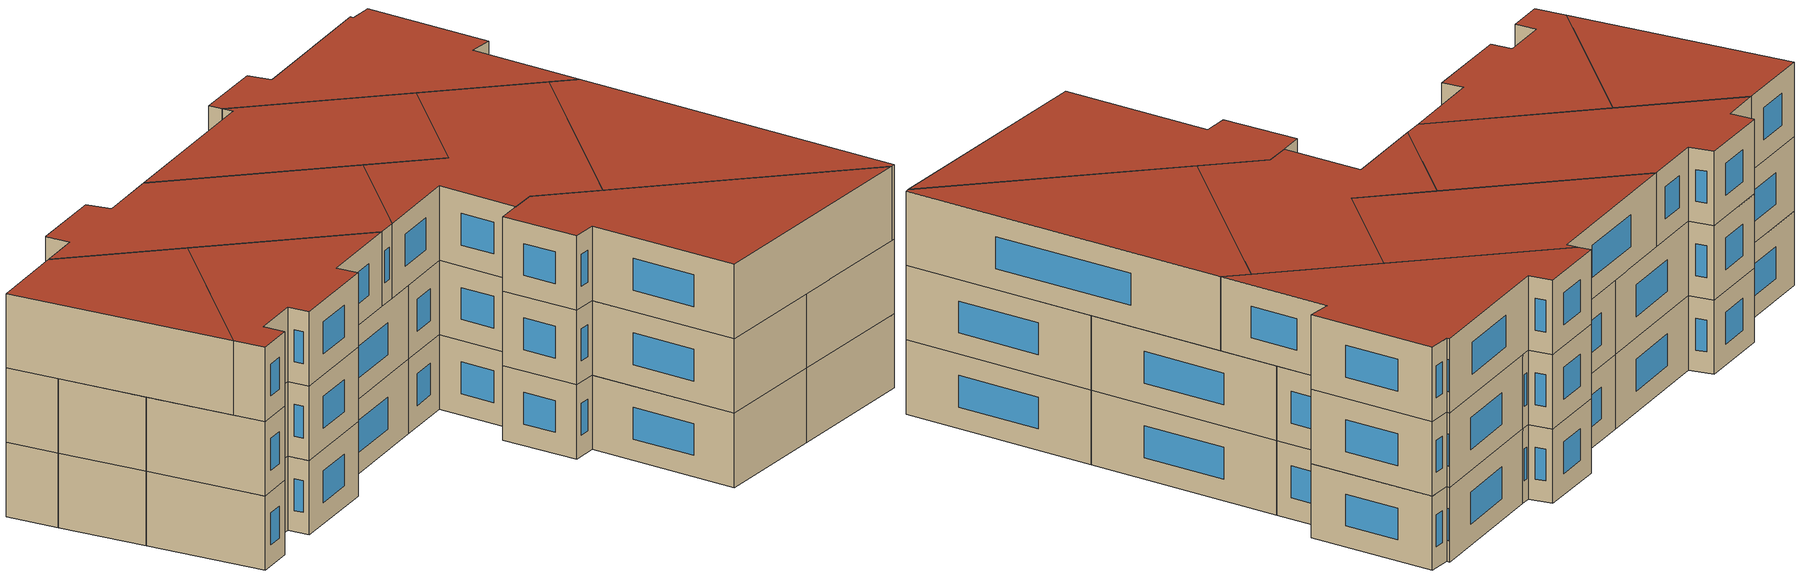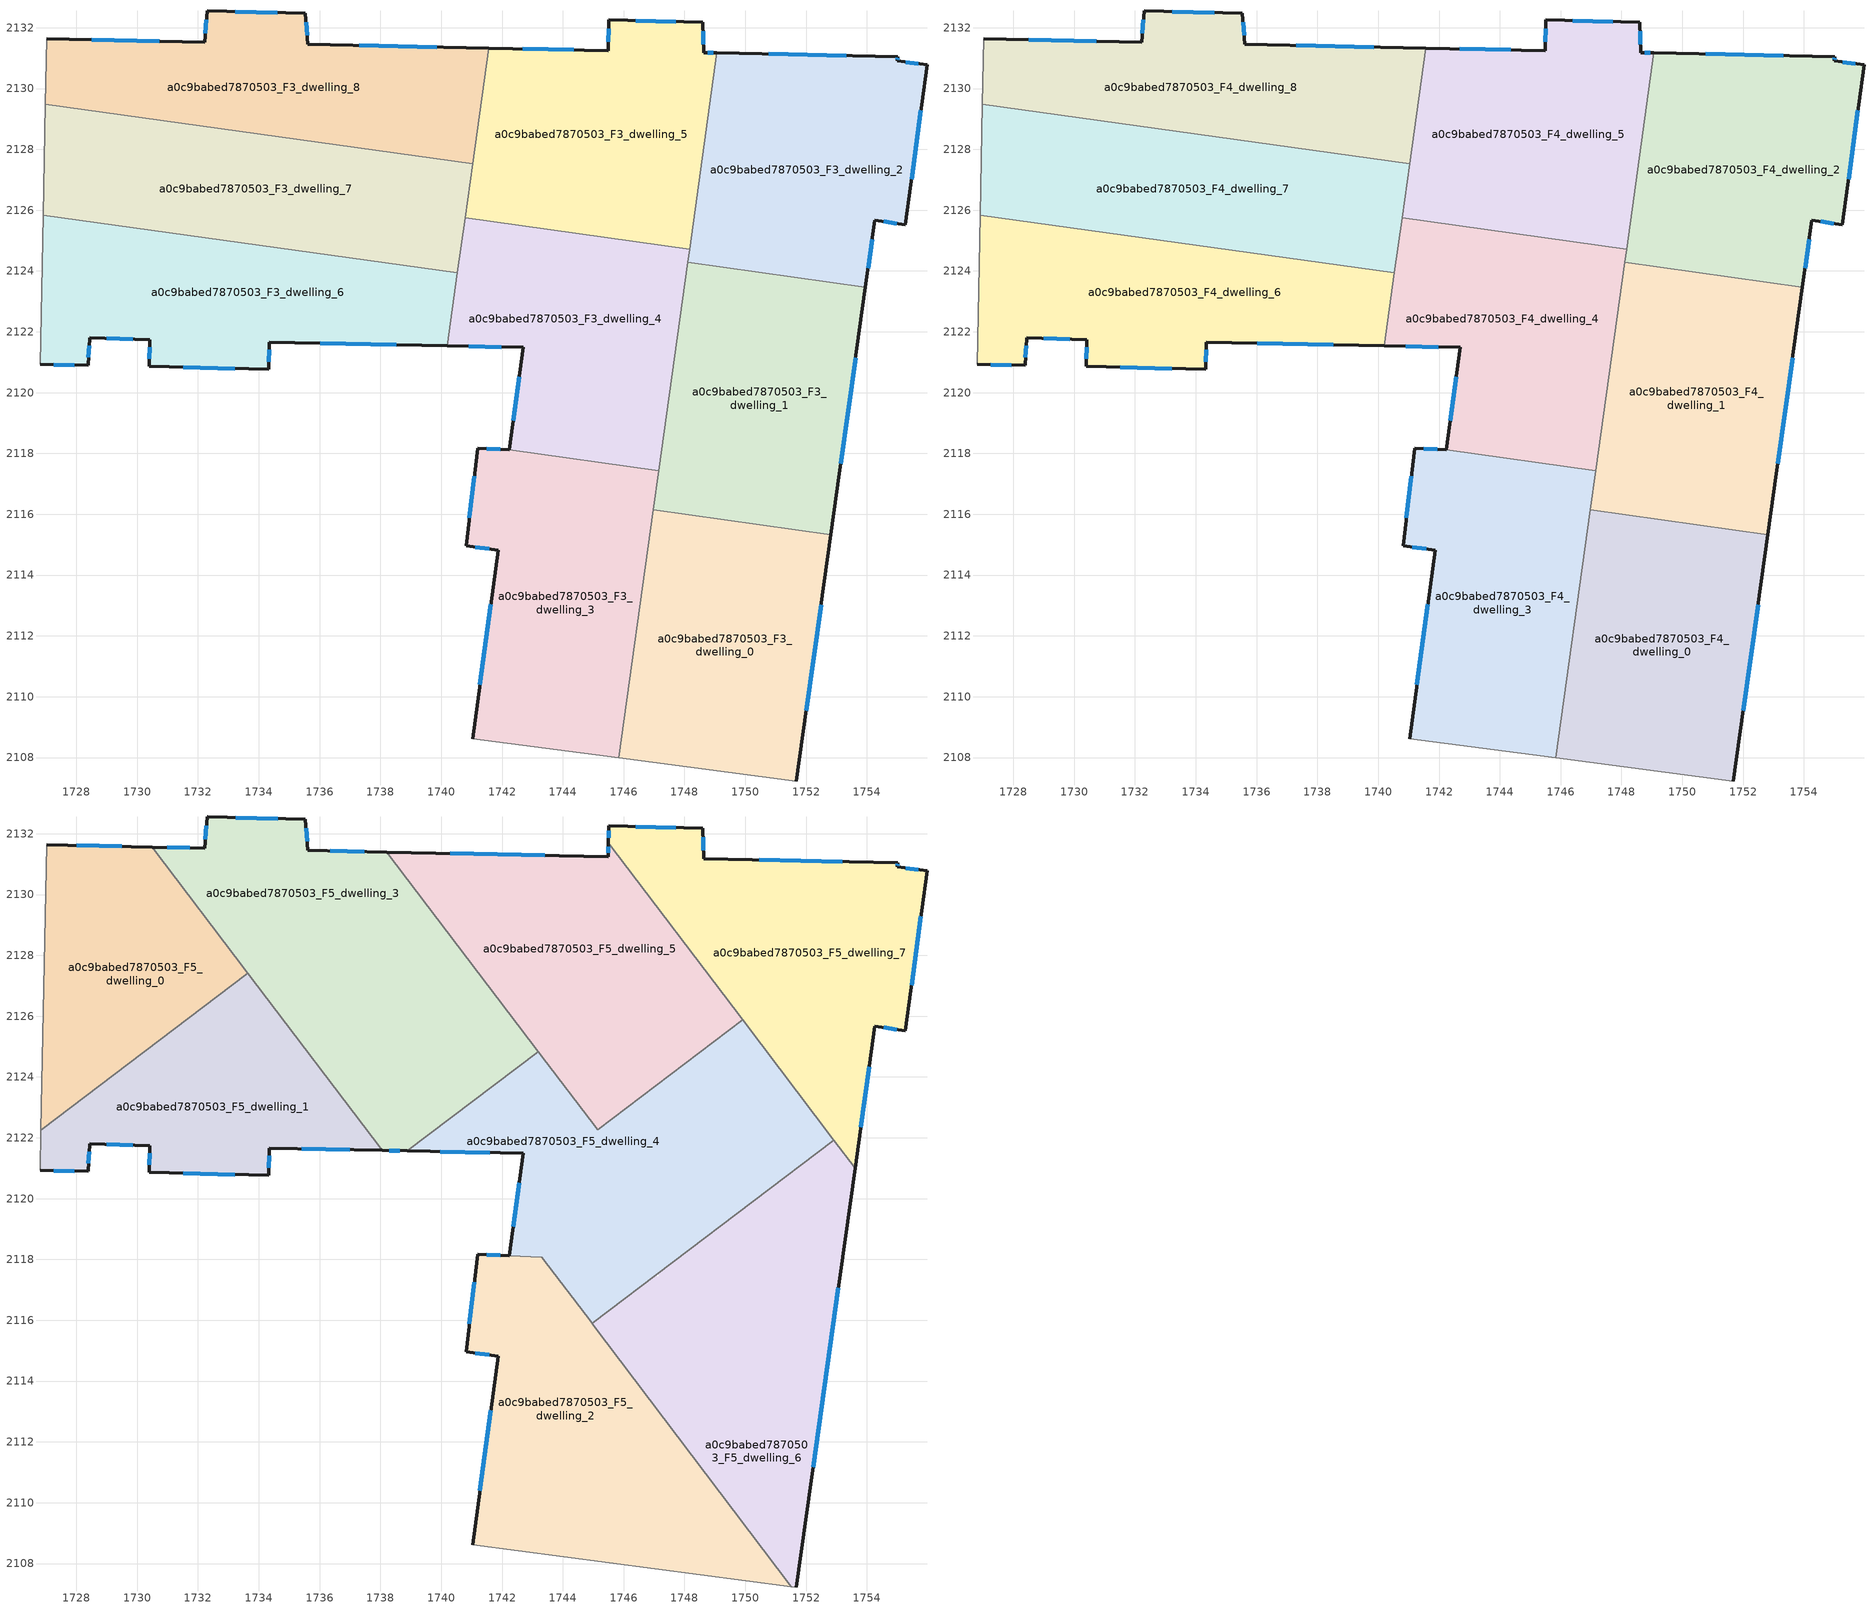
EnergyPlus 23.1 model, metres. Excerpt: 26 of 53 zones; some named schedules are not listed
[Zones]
a0c9babed7870503_F3_dwelling_0
 floor to a0c9babed7870503_F2_dwelling_0 (EU_floor_Construction): 1752.82,2115.33 1751.68,2107.22 1745.84,2107.99 1746.97,2116.15 z9
 wall outside (EU_wall_Construction): 1751.68,2107.22 1752.82,2115.33 z9:12
 wall to a0c9babed7870503_F3_dwelling_1 (EU_wall_Construction): 1752.82,2115.33 1746.97,2116.15 z9:12
 wall adiabatic (EU_wall_Construction): 1745.84,2107.99 1751.68,2107.22 z9:12
 wall to a0c9babed7870503_F3_dwelling_3 (EU_wall_Construction): 1746.97,2116.15 1745.84,2107.99 z9:12
 window (EU_Window_Construction): 1752.01,2109.54 1752.49,2113.02 z9.86:11.14
a0c9babed7870503_F3_dwelling_1
 floor to a0c9babed7870503_F2_dwelling_1 (EU_floor_Construction): 1753.95,2123.46 1752.82,2115.33 1746.97,2116.15 1748.11,2124.28 z9
 wall outside (EU_wall_Construction): 1752.82,2115.33 1753.95,2123.46 z9:12
 wall to a0c9babed7870503_F3_dwelling_2 (EU_wall_Construction): 1753.95,2123.46 1748.11,2124.28 z9:12
 wall to a0c9babed7870503_F3_dwelling_4 (EU_wall_Construction): 1748.11,2124.28 1747.15,2117.44 z9:12
 wall to a0c9babed7870503_F3_dwelling_3 (EU_wall_Construction): 1747.15,2117.44 1746.97,2116.15 z9:12
 window (EU_Window_Construction): 1753.14,2117.66 1753.63,2121.14 z9.86:11.14
a0c9babed7870503_F3_dwelling_2
 floor to a0c9babed7870503_F2_dwelling_2 (EU_floor_Construction): 1755.97,2130.79 1755.26,2125.51 1754.26,2125.68 1753.95,2123.46 1748.11,2124.28 1749.07,2131.17 1755.01,2131.05 1754.99,2130.91 z9
 wall outside (EU_wall_Construction): 1753.95,2123.46 1754.26,2125.68 1755.26,2125.51 1755.97,2130.79 1754.99,2130.91 1755.01,2131.05 1749.07,2131.17 z9:12
 wall to a0c9babed7870503_F3_dwelling_5 (EU_wall_Construction): 1749.07,2131.17 1748.17,2124.72 z9:12
 wall to a0c9babed7870503_F3_dwelling_4 (EU_wall_Construction): 1748.17,2124.72 1748.11,2124.28 z9:12
 window (EU_Window_Construction): 1754.55,2125.63 1754.98,2125.56 / 1754.04,2124.1 1754.17,2125.04 / 1753.31,2131.08 1750.77,2131.14 / 1755,2130.95 1755.01,2131.01 / 1755.69,2130.82 1755.27,2130.87 / 1755.47,2127.02 1755.77,2129.28 z9.86:11.14
a0c9babed7870503_F3_dwelling_3
 floor to a0c9babed7870503_F2_dwelling_3 (EU_floor_Construction): 1747.15,2117.44 1745.84,2107.99 1741.03,2108.61 1741.87,2114.82 1740.82,2114.96 1741.2,2118.17 1742.24,2118.12 z9
 wall outside (EU_wall_Construction): 1742.24,2118.12 1741.2,2118.17 1740.82,2114.96 1741.87,2114.82 1741.03,2108.61 z9:12
 wall adiabatic (EU_wall_Construction): 1741.03,2108.61 1745.84,2107.99 / 1747.15,2117.44 1748.11,2124.28 / 1747.15,2117.44 1748.11,2124.28 z9:12
 wall to a0c9babed7870503_F3_dwelling_4 (EU_wall_Construction): 1747.15,2117.44 1742.24,2118.12 z9:12
 window (EU_Window_Construction): 1741.63,2113.05 1741.27,2110.39 / 1741.12,2114.92 1741.57,2114.86 / 1741.09,2117.25 1740.93,2115.88 / 1741.94,2118.13 1741.49,2118.15 z9.86:11.14
a0c9babed7870503_F3_dwelling_4
 floor to a0c9babed7870503_F2_dwelling_4 (EU_floor_Construction): 1748.17,2124.72 1747.15,2117.44 1742.24,2118.12 1742.69,2121.48 1740.2,2121.54 1740.78,2125.75 z9
 wall outside (EU_wall_Construction): 1740.2,2121.54 1742.69,2121.48 1742.24,2118.12 z9:12
 wall to a0c9babed7870503_F3_dwelling_5 (EU_wall_Construction): 1748.17,2124.72 1740.78,2125.75 z9:12
 wall to a0c9babed7870503_F3_dwelling_6 (EU_wall_Construction): 1740.53,2123.94 1740.2,2121.54 z9:12
 wall to a0c9babed7870503_F3_dwelling_7 (EU_wall_Construction): 1740.78,2125.75 1740.53,2123.94 z9:12
 window (EU_Window_Construction): 1742.56,2120.52 1742.37,2119.08 / 1740.91,2121.52 1741.98,2121.5 z9.86:11.14
a0c9babed7870503_F3_dwelling_5
 floor to a0c9babed7870503_F2_dwelling_5 (EU_floor_Construction): 1748.6,2132.17 1748.64,2131.18 1749.07,2131.17 1748.17,2124.72 1740.78,2125.75 1741.56,2131.33 1745.49,2131.25 1745.52,2132.26 z9
 wall outside (EU_wall_Construction): 1749.07,2131.17 1748.64,2131.18 1748.6,2132.17 1745.52,2132.26 1745.49,2131.25 1741.56,2131.33 z9:12
 wall to a0c9babed7870503_F3_dwelling_8 (EU_wall_Construction): 1741.56,2131.33 1741.03,2127.52 z9:12
 wall to a0c9babed7870503_F3_dwelling_7 (EU_wall_Construction): 1741.03,2127.52 1740.78,2125.75 z9:12
 window (EU_Window_Construction): 1747.72,2132.2 1746.4,2132.24 / 1748.62,2131.46 1748.61,2131.89 / 1748.95,2131.17 1748.76,2131.18 / 1744.37,2131.27 1742.68,2131.3 / 1745.51,2131.97 1745.5,2131.54 z9.86:11.14
a0c9babed7870503_F3_dwelling_6
 floor to a0c9babed7870503_F2_dwelling_6 (EU_floor_Construction): 1740.53,2123.94 1740.2,2121.54 1734.35,2121.66 1734.33,2120.76 1730.39,2120.86 1730.41,2121.74 1728.44,2121.81 1728.39,2120.89 1726.81,2120.93 1726.91,2125.84 z9
 wall outside (EU_wall_Construction): 1726.81,2120.93 1728.39,2120.89 1728.44,2121.81 1730.41,2121.74 1730.39,2120.86 1734.33,2120.76 1734.35,2121.66 1740.2,2121.54 z9:12
 wall adiabatic (EU_wall_Construction): 1726.91,2125.84 1726.81,2120.93 z9:12
 wall to a0c9babed7870503_F3_dwelling_7 (EU_wall_Construction): 1740.53,2123.94 1726.91,2125.84 z9:12
 window (EU_Window_Construction): 1729,2121.79 1729.85,2121.76 / 1728.4,2121.15 1728.42,2121.55 / 1727.26,2120.92 1727.93,2120.91 / 1736.02,2121.63 1738.53,2121.57 / 1734.33,2121.02 1734.35,2121.41 / 1731.52,2120.83 1733.2,2120.79 / 1730.41,2121.49 1730.4,2121.11 z9.86:11.14
a0c9babed7870503_F3_dwelling_7
 floor to a0c9babed7870503_F2_dwelling_7 (EU_floor_Construction): 1741.03,2127.52 1740.53,2123.94 1726.91,2125.84 1726.98,2129.48 z9
 wall adiabatic (EU_wall_Construction): 1726.98,2129.48 1726.91,2125.84 z9:12
 wall to a0c9babed7870503_F3_dwelling_8 (EU_wall_Construction): 1741.03,2127.52 1726.98,2129.48 z9:12
a0c9babed7870503_F3_dwelling_8
 floor to a0c9babed7870503_F2_dwelling_8 (EU_floor_Construction): 1741.56,2131.33 1741.03,2127.52 1726.98,2129.48 1727.03,2131.63 1732.22,2131.52 1732.3,2132.55 1735.54,2132.47 1735.61,2131.45 z9
 wall outside (EU_wall_Construction): 1741.56,2131.33 1735.61,2131.45 1735.54,2132.47 1732.3,2132.55 1732.22,2131.52 1727.03,2131.63 z9:12
 wall adiabatic (EU_wall_Construction): 1727.03,2131.63 1726.98,2129.48 z9:12
 window (EU_Window_Construction): 1734.61,2132.5 1733.22,2132.53 / 1735.59,2131.74 1735.56,2132.18 / 1739.86,2131.36 1737.31,2131.42 / 1730.73,2131.56 1728.51,2131.6 / 1732.28,2132.26 1732.24,2131.82 z9.86:11.14
a0c9babed7870503_F4_dwelling_0
 floor to a0c9babed7870503_F3_dwelling_0 (EU_floor_Construction): 1752.82,2115.33 1751.68,2107.22 1745.84,2107.99 1746.97,2116.15 z12
 wall outside (EU_wall_Construction): 1751.68,2107.22 1752.82,2115.33 z12:15
 wall to a0c9babed7870503_F4_dwelling_1 (EU_wall_Construction): 1752.82,2115.33 1746.97,2116.15 z12:15
 wall adiabatic (EU_wall_Construction): 1745.84,2107.99 1751.68,2107.22 z12:15
 wall to a0c9babed7870503_F4_dwelling_3 (EU_wall_Construction): 1746.97,2116.15 1745.84,2107.99 z12:15
 window (EU_Window_Construction): 1752.01,2109.54 1752.49,2113.02 z12.86:14.14
a0c9babed7870503_F4_dwelling_1
 floor to a0c9babed7870503_F3_dwelling_1 (EU_floor_Construction): 1753.95,2123.46 1752.82,2115.33 1746.97,2116.15 1748.11,2124.28 z12
 wall outside (EU_wall_Construction): 1752.82,2115.33 1753.95,2123.46 z12:15
 wall to a0c9babed7870503_F4_dwelling_2 (EU_wall_Construction): 1753.95,2123.46 1748.11,2124.28 z12:15
 wall to a0c9babed7870503_F4_dwelling_4 (EU_wall_Construction): 1748.11,2124.28 1747.15,2117.44 z12:15
 wall to a0c9babed7870503_F4_dwelling_3 (EU_wall_Construction): 1747.15,2117.44 1746.97,2116.15 z12:15
 window (EU_Window_Construction): 1753.14,2117.66 1753.63,2121.14 z12.86:14.14
a0c9babed7870503_F4_dwelling_2
 floor to a0c9babed7870503_F3_dwelling_2 (EU_floor_Construction): 1755.97,2130.79 1755.26,2125.51 1754.26,2125.68 1753.95,2123.46 1748.11,2124.28 1749.07,2131.17 1755.01,2131.05 1754.99,2130.91 z12
 wall outside (EU_wall_Construction): 1753.95,2123.46 1754.26,2125.68 1755.26,2125.51 1755.97,2130.79 1754.99,2130.91 1755.01,2131.05 1749.07,2131.17 z12:15
 wall to a0c9babed7870503_F4_dwelling_5 (EU_wall_Construction): 1749.07,2131.17 1748.17,2124.72 z12:15
 wall to a0c9babed7870503_F4_dwelling_4 (EU_wall_Construction): 1748.17,2124.72 1748.11,2124.28 z12:15
 window (EU_Window_Construction): 1754.55,2125.63 1754.98,2125.56 / 1754.04,2124.1 1754.17,2125.04 / 1753.31,2131.08 1750.77,2131.14 / 1755,2130.95 1755.01,2131.01 / 1755.69,2130.82 1755.27,2130.87 / 1755.47,2127.02 1755.77,2129.28 z12.86:14.14
a0c9babed7870503_F4_dwelling_3
 floor to a0c9babed7870503_F3_dwelling_3 (EU_floor_Construction): 1747.15,2117.44 1745.84,2107.99 1741.03,2108.61 1741.87,2114.82 1740.82,2114.96 1741.2,2118.17 1742.24,2118.12 z12
 wall outside (EU_wall_Construction): 1742.24,2118.12 1741.2,2118.17 1740.82,2114.96 1741.87,2114.82 1741.03,2108.61 z12:15
 wall adiabatic (EU_wall_Construction): 1741.03,2108.61 1745.84,2107.99 / 1747.15,2117.44 1748.11,2124.28 / 1747.15,2117.44 1748.11,2124.28 z12:15
 wall to a0c9babed7870503_F4_dwelling_4 (EU_wall_Construction): 1747.15,2117.44 1742.24,2118.12 z12:15
 window (EU_Window_Construction): 1741.63,2113.05 1741.27,2110.39 / 1741.12,2114.92 1741.57,2114.86 / 1741.09,2117.25 1740.93,2115.88 / 1741.94,2118.13 1741.49,2118.15 z12.86:14.14
a0c9babed7870503_F4_dwelling_4
 floor to a0c9babed7870503_F3_dwelling_4 (EU_floor_Construction): 1748.17,2124.72 1747.15,2117.44 1742.24,2118.12 1742.69,2121.48 1740.2,2121.54 1740.78,2125.75 z12
 wall outside (EU_wall_Construction): 1740.2,2121.54 1742.69,2121.48 1742.24,2118.12 z12:15
 wall to a0c9babed7870503_F4_dwelling_5 (EU_wall_Construction): 1748.17,2124.72 1740.78,2125.75 z12:15
 wall to a0c9babed7870503_F4_dwelling_6 (EU_wall_Construction): 1740.53,2123.94 1740.2,2121.54 z12:15
 wall to a0c9babed7870503_F4_dwelling_7 (EU_wall_Construction): 1740.78,2125.75 1740.53,2123.94 z12:15
 window (EU_Window_Construction): 1742.56,2120.52 1742.37,2119.08 / 1740.91,2121.52 1741.98,2121.5 z12.86:14.14
a0c9babed7870503_F4_dwelling_5
 floor to a0c9babed7870503_F3_dwelling_5 (EU_floor_Construction): 1748.6,2132.17 1748.64,2131.18 1749.07,2131.17 1748.17,2124.72 1740.78,2125.75 1741.56,2131.33 1745.49,2131.25 1745.52,2132.26 z12
 wall outside (EU_wall_Construction): 1749.07,2131.17 1748.64,2131.18 1748.6,2132.17 1745.52,2132.26 1745.49,2131.25 1741.56,2131.33 z12:15
 wall to a0c9babed7870503_F4_dwelling_8 (EU_wall_Construction): 1741.56,2131.33 1741.03,2127.52 z12:15
 wall to a0c9babed7870503_F4_dwelling_7 (EU_wall_Construction): 1741.03,2127.52 1740.78,2125.75 z12:15
 window (EU_Window_Construction): 1747.72,2132.2 1746.4,2132.24 / 1748.62,2131.46 1748.61,2131.89 / 1748.95,2131.17 1748.76,2131.18 / 1744.37,2131.27 1742.68,2131.3 / 1745.51,2131.97 1745.5,2131.54 z12.86:14.14
a0c9babed7870503_F4_dwelling_6
 floor to a0c9babed7870503_F3_dwelling_6 (EU_floor_Construction): 1740.53,2123.94 1740.2,2121.54 1734.35,2121.66 1734.33,2120.76 1730.39,2120.86 1730.41,2121.74 1728.44,2121.81 1728.39,2120.89 1726.81,2120.93 1726.91,2125.84 z12
 wall outside (EU_wall_Construction): 1726.81,2120.93 1728.39,2120.89 1728.44,2121.81 1730.41,2121.74 1730.39,2120.86 1734.33,2120.76 1734.35,2121.66 1740.2,2121.54 z12:15
 wall adiabatic (EU_wall_Construction): 1726.91,2125.84 1726.81,2120.93 z12:15
 wall to a0c9babed7870503_F4_dwelling_7 (EU_wall_Construction): 1740.53,2123.94 1726.91,2125.84 z12:15
 window (EU_Window_Construction): 1729,2121.79 1729.85,2121.76 / 1728.4,2121.15 1728.42,2121.55 / 1727.26,2120.92 1727.93,2120.91 / 1736.02,2121.63 1738.53,2121.57 / 1734.33,2121.02 1734.35,2121.41 / 1731.52,2120.83 1733.2,2120.79 / 1730.41,2121.49 1730.4,2121.11 z12.86:14.14
a0c9babed7870503_F4_dwelling_7
 floor to a0c9babed7870503_F3_dwelling_7 (EU_floor_Construction): 1741.03,2127.52 1740.53,2123.94 1726.91,2125.84 1726.98,2129.48 z12
 wall adiabatic (EU_wall_Construction): 1726.98,2129.48 1726.91,2125.84 z12:15
 wall to a0c9babed7870503_F4_dwelling_8 (EU_wall_Construction): 1741.03,2127.52 1726.98,2129.48 z12:15
a0c9babed7870503_F4_dwelling_8
 floor to a0c9babed7870503_F3_dwelling_8 (EU_floor_Construction): 1741.56,2131.33 1741.03,2127.52 1726.98,2129.48 1727.03,2131.63 1732.22,2131.52 1732.3,2132.55 1735.54,2132.47 1735.61,2131.45 z12
 wall outside (EU_wall_Construction): 1741.56,2131.33 1735.61,2131.45 1735.54,2132.47 1732.3,2132.55 1732.22,2131.52 1727.03,2131.63 z12:15
 wall adiabatic (EU_wall_Construction): 1727.03,2131.63 1726.98,2129.48 z12:15
 window (EU_Window_Construction): 1734.61,2132.5 1733.22,2132.53 / 1735.59,2131.74 1735.56,2132.18 / 1739.86,2131.36 1737.31,2131.42 / 1730.73,2131.56 1728.51,2131.6 / 1732.28,2132.26 1732.24,2131.82 z12.86:14.14
a0c9babed7870503_F5_dwelling_0
 floor to a0c9babed7870503_F4_dwelling_7 (EU_floor_Construction): 1732.67,2128.68 1733.64,2127.41 1730.84,2125.29 1726.91,2125.84 1726.98,2129.48 z15
 floor to a0c9babed7870503_F4_dwelling_8 (EU_floor_Construction): 1730.49,2131.56 1732.67,2128.68 1726.98,2129.48 1727.03,2131.63 z15
 floor to a0c9babed7870503_F4_dwelling_6 (EU_floor_Construction): 1730.84,2125.29 1726.83,2122.25 1726.91,2125.84 z15
 wall outside (EU_wall_Construction): 1730.49,2131.56 1727.03,2131.63 z15:18
 wall adiabatic (EU_wall_Construction): 1727.03,2131.63 1726.83,2122.25 z15:18
 wall to a0c9babed7870503_F5_dwelling_1 (EU_wall_Construction): 1726.83,2122.25 1733.64,2127.41 z15:18
 wall to a0c9babed7870503_F5_dwelling_3 (EU_wall_Construction): 1733.64,2127.41 1730.49,2131.56 z15:18
 window (EU_Window_Construction): 1729.5,2131.58 1728.02,2131.61 z15.86:17.14
 roof outside (EU_roof_Construction): 1733.64,2127.41 1730.49,2131.56 1727.03,2131.63 1726.83,2122.25 z18
a0c9babed7870503_F5_dwelling_1
 floor to a0c9babed7870503_F4_dwelling_6 (EU_floor_Construction): 1735.77,2124.6 1738.05,2121.58 1734.35,2121.66 1734.33,2120.76 1730.39,2120.86 1730.41,2121.74 1728.44,2121.81 1728.39,2120.89 1726.81,2120.93 1726.83,2122.25 1730.84,2125.29 z15
 floor to a0c9babed7870503_F4_dwelling_7 (EU_floor_Construction): 1733.64,2127.41 1735.77,2124.6 1730.84,2125.29 z15
 wall outside (EU_wall_Construction): 1726.81,2120.93 1728.39,2120.89 1728.44,2121.81 1730.41,2121.74 1730.39,2120.86 1734.33,2120.76 1734.35,2121.66 1738.05,2121.58 z15:18
 wall adiabatic (EU_wall_Construction): 1726.83,2122.25 1726.81,2120.93 z15:18
 wall to a0c9babed7870503_F5_dwelling_3 (EU_wall_Construction): 1738.05,2121.58 1733.64,2127.41 z15:18
 window (EU_Window_Construction): 1734.33,2121.02 1734.35,2121.41 / 1731.52,2120.83 1733.2,2120.79 / 1730.41,2121.49 1730.4,2121.11 / 1729,2121.79 1729.85,2121.76 / 1728.4,2121.15 1728.42,2121.55 / 1727.26,2120.92 1727.93,2120.91 / 1735.41,2121.64 1737,2121.61 z15.86:17.14
 roof outside (EU_roof_Construction): 1738.05,2121.58 1733.64,2127.41 1726.83,2122.25 1726.81,2120.93 1728.39,2120.89 1728.44,2121.81 1730.41,2121.74 1730.39,2120.86 1734.33,2120.76 1734.35,2121.66 z18
a0c9babed7870503_F5_dwelling_2
 floor to a0c9babed7870503_F4_dwelling_3 (EU_floor_Construction): 1743.39,2117.96 1746.63,2113.69 1745.84,2107.99 1741.03,2108.61 1741.87,2114.82 1740.82,2114.96 1741.2,2118.17 1742.23,2118.12 z15
 floor to a0c9babed7870503_F4_dwelling_0 (EU_floor_Construction): 1746.63,2113.69 1751.52,2107.24 1745.84,2107.99 z15
 floor to a0c9babed7870503_F4_dwelling_4 (EU_floor_Construction): 1743.31,2118.07 1743.39,2117.96 1742.24,2118.12 z15
 wall outside (EU_wall_Construction): 1742.23,2118.12 1741.2,2118.17 1740.82,2114.96 1741.87,2114.82 1741.03,2108.61 z15:18
 wall adiabatic (EU_wall_Construction): 1741.03,2108.61 1751.52,2107.24 z15:18
 wall to a0c9babed7870503_F5_dwelling_4 (EU_wall_Construction): 1743.3,2118.07 1742.24,2118.12 / 1744.96,2115.89 1743.31,2118.07 z15:18
 wall to a0c9babed7870503_F5_dwelling_6 (EU_wall_Construction): 1751.52,2107.24 1744.96,2115.89 z15:18
 window (EU_Window_Construction): 1741.63,2113.05 1741.27,2110.39 / 1741.12,2114.92 1741.57,2114.86 / 1741.09,2117.25 1740.93,2115.88 / 1741.94,2118.13 1741.49,2118.15 z15.86:17.14
 roof outside (EU_roof_Construction): 1751.52,2107.24 1743.31,2118.07 1742.24,2118.12 1741.2,2118.17 1740.82,2114.96 1741.87,2114.82 1741.03,2108.61 z18
a0c9babed7870503_F5_dwelling_3
 floor to a0c9babed7870503_F4_dwelling_8 (EU_floor_Construction): 1738.22,2131.4 1741.05,2127.66 1741.03,2127.52 1732.67,2128.68 1730.49,2131.56 1732.22,2131.52 1732.3,2132.55 1732.33,2132.55 1735.54,2132.47 1735.61,2131.45 z15
 floor to a0c9babed7870503_F4_dwelling_6 (EU_floor_Construction): 1740.53,2123.94 1740.36,2122.69 1738.88,2121.57 1738.05,2121.58 1735.77,2124.6 z15
 floor to a0c9babed7870503_F4_dwelling_4 (EU_floor_Construction): 1742.7,2125.48 1743.19,2124.84 1740.36,2122.69 1740.78,2125.75 z15
 floor to a0c9babed7870503_F4_dwelling_7 (EU_floor_Construction): 1741.03,2127.52 1740.53,2123.94 1735.77,2124.6 1732.67,2128.68 z15
 floor to a0c9babed7870503_F4_dwelling_5 (EU_floor_Construction): 1741.05,2127.66 1742.7,2125.48 1740.78,2125.75 z15
 wall outside (EU_wall_Construction): 1738.05,2121.58 1738.88,2121.57 / 1738.22,2131.4 1735.61,2131.45 1735.54,2132.47 1732.33,2132.55 1732.3,2132.55 1732.22,2131.52 1730.49,2131.56 z15:18
 wall to a0c9babed7870503_F5_dwelling_4 (EU_wall_Construction): 1738.88,2121.57 1743.19,2124.84 z15:18
 wall to a0c9babed7870503_F5_dwelling_5 (EU_wall_Construction): 1743.19,2124.84 1738.22,2131.4 z15:18
 window (EU_Window_Construction): 1738.29,2121.58 1738.64,2121.57 / 1731.73,2131.53 1730.99,2131.55 / 1732.28,2132.26 1732.24,2131.82 / 1734.62,2132.5 1733.25,2132.53 / 1735.59,2131.74 1735.56,2132.18 / 1737.47,2131.41 1736.35,2131.44 z15.86:17.14
 roof outside (EU_roof_Construction): 1743.19,2124.84 1738.22,2131.4 1735.61,2131.45 1735.54,2132.47 1732.33,2132.55 1732.3,2132.55 1732.22,2131.52 1730.49,2131.56 1738.05,2121.58 1738.88,2121.57 z18
a0c9babed7870503_F5_dwelling_4
 floor to a0c9babed7870503_F4_dwelling_1 (EU_floor_Construction): 1751.48,2123.81 1752.91,2121.92 1747.17,2117.57 1748.11,2124.28 z15
 floor to a0c9babed7870503_F4_dwelling_4 (EU_floor_Construction): 1748.14,2124.54 1747.17,2117.57 1747.02,2117.46 1743.39,2117.96 1743.3,2118.08 1742.24,2118.12 1742.69,2121.48 1740.2,2121.54 1740.36,2122.69 1743.19,2124.84 1745.14,2122.27 z15
 floor to a0c9babed7870503_F4_dwelling_2 (EU_floor_Construction): 1749.91,2125.88 1751.48,2123.81 1748.11,2124.28 1748.15,2124.55 z15
 floor to a0c9babed7870503_F4_dwelling_6 (EU_floor_Construction): 1740.36,2122.69 1740.2,2121.54 1738.88,2121.57 z15
 floor to a0c9babed7870503_F4_dwelling_3 (EU_floor_Construction): 1747.02,2117.46 1744.96,2115.89 1743.39,2117.96 z15
 wall outside (EU_wall_Construction): 1738.88,2121.57 1742.69,2121.48 1742.24,2118.12 z15:18
 wall to a0c9babed7870503_F5_dwelling_5 (EU_wall_Construction): 1749.91,2125.88 1745.14,2122.27 1743.19,2124.84 z15:18
 wall to a0c9babed7870503_F5_dwelling_6 (EU_wall_Construction): 1744.96,2115.89 1752.91,2121.92 z15:18
 wall to a0c9babed7870503_F5_dwelling_7 (EU_wall_Construction): 1752.91,2121.92 1749.91,2125.88 z15:18
 window (EU_Window_Construction): 1739.97,2121.54 1741.6,2121.51 / 1742.56,2120.52 1742.37,2119.08 z15.86:17.14
 roof outside (EU_roof_Construction): 1752.91,2121.92 1749.91,2125.88 1745.14,2122.27 1743.19,2124.84 1738.88,2121.57 1742.69,2121.48 1742.24,2118.12 1743.3,2118.08 1744.96,2115.89 z18
a0c9babed7870503_F5_dwelling_5
 floor to a0c9babed7870503_F4_dwelling_4 (EU_floor_Construction): 1748.17,2124.72 1748.14,2124.54 1745.14,2122.27 1742.7,2125.48 z15
 floor to a0c9babed7870503_F4_dwelling_5 (EU_floor_Construction): 1745.5,2131.7 1748.58,2127.64 1748.17,2124.72 1742.7,2125.48 1741.05,2127.66 1741.56,2131.33 1745.49,2131.25 z15
 floor to a0c9babed7870503_F4_dwelling_8 (EU_floor_Construction): 1741.56,2131.33 1741.05,2127.66 1738.22,2131.4 z15
 floor to a0c9babed7870503_F4_dwelling_2 (EU_floor_Construction): 1748.58,2127.64 1749.91,2125.88 1748.15,2124.55 z15
 wall outside (EU_wall_Construction): 1745.5,2131.7 1745.49,2131.25 1738.22,2131.4 z15:18
 wall to a0c9babed7870503_F5_dwelling_7 (EU_wall_Construction): 1749.91,2125.88 1745.5,2131.7 z15:18
 window (EU_Window_Construction): 1745.5,2131.57 1745.49,2131.38 / 1743.41,2131.29 1740.29,2131.35 z15.86:17.14
 roof outside (EU_roof_Construction): 1749.91,2125.88 1745.5,2131.7 1745.49,2131.25 1738.22,2131.4 1745.14,2122.27 z18
a0c9babed7870503_F5_dwelling_6
 floor to a0c9babed7870503_F4_dwelling_0 (EU_floor_Construction): 1752.82,2115.33 1751.68,2107.22 1751.52,2107.24 1746.63,2113.69 1746.97,2116.15 z15
 floor to a0c9babed7870503_F4_dwelling_1 (EU_floor_Construction): 1752.91,2121.92 1753.61,2121 1752.82,2115.33 1746.97,2116.15 1747.17,2117.57 z15
 floor to a0c9babed7870503_F4_dwelling_3 (EU_floor_Construction): 1747.17,2117.57 1746.63,2113.69 1744.96,2115.89 1747.02,2117.46 1747.15,2117.44 z15
 wall outside (EU_wall_Construction): 1751.68,2107.22 1753.61,2121 z15:18
 wall adiabatic (EU_wall_Construction): 1751.52,2107.24 1751.68,2107.22 z15:18
 wall to a0c9babed7870503_F5_dwelling_7 (EU_wall_Construction): 1753.61,2121 1752.91,2121.92 z15:18
 window (EU_Window_Construction): 1752.23,2111.16 1753.06,2117.07 z15.86:17.14
 roof outside (EU_roof_Construction): 1751.68,2107.22 1753.61,2121 1752.91,2121.92 1744.96,2115.89 1751.52,2107.24 z18
a0c9babed7870503_F5_dwelling_7
 floor to a0c9babed7870503_F4_dwelling_2 (EU_floor_Construction): 1755.97,2130.79 1755.26,2125.51 1754.26,2125.68 1753.95,2123.47 1751.48,2123.81 1748.58,2127.64 1749.07,2131.17 1755.01,2131.05 1754.99,2130.91 z15
 floor to a0c9babed7870503_F4_dwelling_1 (EU_floor_Construction): 1753.95,2123.47 1753.61,2121 1751.48,2123.81 z15
 floor to a0c9babed7870503_F4_dwelling_5 (EU_floor_Construction): 1748.6,2132.17 1748.64,2131.18 1749.07,2131.17 1748.58,2127.64 1745.5,2131.7 1745.52,2132.26 z15
 wall outside (EU_wall_Construction): 1753.61,2121 1754.26,2125.68 1755.26,2125.51 1755.97,2130.79 1754.99,2130.91 1755.01,2131.05 1748.64,2131.18 1748.6,2132.17 1745.52,2132.26 1745.5,2131.7 z15:18
 window (EU_Window_Construction): 1753.19,2131.08 1750.46,2131.14 / 1755,2130.95 1755.01,2131.01 / 1755.69,2130.82 1755.27,2130.87 / 1755.47,2127.02 1755.77,2129.28 / 1754.55,2125.63 1754.98,2125.56 / 1753.79,2122.34 1754.07,2124.34 / 1745.51,2132.1 1745.5,2131.86 / 1747.72,2132.2 1746.4,2132.24 / 1748.62,2131.46 1748.61,2131.89 z15.86:17.14
 roof outside (EU_roof_Construction): 1753.61,2121 1754.26,2125.68 1755.26,2125.51 1755.97,2130.79 1754.99,2130.91 1755.01,2131.05 1748.64,2131.18 1748.6,2132.17 1745.52,2132.26 1745.5,2131.7 z18
[Building]
EU S2 Campaign: North Axis=0; Terrain=City; Solar Distribution=FullExterior
[Site:Location]
Helsinki-Vantaa.AP: Latitude=60.317; Longitude=24.963; Time Zone=2; Elevation=54.6
[SizingPeriod:WeatherFileDays]
AnnualSizingPeriod: Begin Month=1; Begin Day of Month=1; End Month=12; End Day of Month=31; Day of Week for Start Day=Monday; Use Weather File Daylight Saving Period=No; Use Weather File Rain and Snow Indicators=No
[MATERIAL]
EU_InternalMass_Material: Roughness=MediumRough; Thickness=0.1; Conductivity=1; Density=1800; Specific Heat=900; Thermal Absorptance=0.9; Solar Absorptance=0.7; Visible Absorptance=0.7
[MATERIAL:NOMASS] Roughness=MediumRough; Thermal Absorptance=0.9; Solar Absorptance=0.7; Visible Absorptance=0.7
Name | Thermal Resistance
EU_wall_NoMass | 1.10183
EU_roof_NoMass; EU_floor_NoMass | 1.70606
[WINDOWMATERIAL:SIMPLEGLAZINGSYSTEM]
EU_Window_SimpleGlazing: UFactor=3.11035; Solar Heat Gain Coefficient=0.8; Visible Transmittance=0.8
[CONSTRUCTION]
EU_wall_Construction: EU_wall_NoMass
EU_roof_Construction: EU_roof_NoMass
EU_floor_Construction: EU_floor_NoMass
EU_Window_Construction: EU_Window_SimpleGlazing
EU_InternalMass_Construction: EU_InternalMass_Material
[ZONE] Type=1; Multiplier=1; Ceiling Height=autocalculate; Floor Area=autocalculate; Part of Total Floor Area=Yes
Name | Volume
a0c9babed7870503_F3_dwelling_0; a0c9babed7870503_F4_dwelling_0 | 145.298
a0c9babed7870503_F5_dwelling_0 | 115.557
a0c9babed7870503_F3_dwelling_1; a0c9babed7870503_F4_dwelling_1; a0c9babed7870503_F3_dwelling_2; a0c9babed7870503_F4_dwelling_2 | 145.293
a0c9babed7870503_F5_dwelling_1 | 115.578
a0c9babed7870503_F5_dwelling_2 | 178.369
a0c9babed7870503_F3_dwelling_3; a0c9babed7870503_F4_dwelling_3 | 150.318
a0c9babed7870503_F5_dwelling_3 | 202.954
a0c9babed7870503_F3_dwelling_4; a0c9babed7870503_F4_dwelling_4 | 140.254
a0c9babed7870503_F5_dwelling_4 | 185.067
a0c9babed7870503_F3_dwelling_5; a0c9babed7870503_F4_dwelling_5 | 145.291
a0c9babed7870503_F5_dwelling_5 | 163.475
a0c9babed7870503_F3_dwelling_6; a0c9babed7870503_F4_dwelling_6 | 145.302
a0c9babed7870503_F5_dwelling_6 | 183.187
a0c9babed7870503_F3_dwelling_7; a0c9babed7870503_F4_dwelling_7 | 151.577
a0c9babed7870503_F5_dwelling_7 | 163.461
a0c9babed7870503_F3_dwelling_8; a0c9babed7870503_F4_dwelling_8 | 139.007
[INTERNALMASS] Construction=EU_InternalMass_Construction
Name | Zone or ZoneList | Surface Area
a0c9babed7870503_F3_dwelling_0_EU_InternalMass | a0c9babed7870503_F3_dwelling_0 | 48.4328
a0c9babed7870503_F3_dwelling_1_EU_InternalMass | a0c9babed7870503_F3_dwelling_1 | 48.431
a0c9babed7870503_F3_dwelling_2_EU_InternalMass | a0c9babed7870503_F3_dwelling_2 | 48.4306
a0c9babed7870503_F3_dwelling_3_EU_InternalMass | a0c9babed7870503_F3_dwelling_3 | 50.1094
a0c9babed7870503_F3_dwelling_4_EU_InternalMass | a0c9babed7870503_F3_dwelling_4 | 46.7511
a0c9babed7870503_F3_dwelling_5_EU_InternalMass | a0c9babed7870503_F3_dwelling_5 | 48.4307
a0c9babed7870503_F3_dwelling_6_EU_InternalMass | a0c9babed7870503_F3_dwelling_6 | 48.4339
a0c9babed7870503_F3_dwelling_7_EU_InternalMass | a0c9babed7870503_F3_dwelling_7 | 50.5258
a0c9babed7870503_F3_dwelling_8_EU_InternalMass | a0c9babed7870503_F3_dwelling_8 | 46.336
a0c9babed7870503_F4_dwelling_0_EU_InternalMass | a0c9babed7870503_F4_dwelling_0 | 48.4328
a0c9babed7870503_F4_dwelling_1_EU_InternalMass | a0c9babed7870503_F4_dwelling_1 | 48.431
a0c9babed7870503_F4_dwelling_2_EU_InternalMass | a0c9babed7870503_F4_dwelling_2 | 48.4306
a0c9babed7870503_F4_dwelling_3_EU_InternalMass | a0c9babed7870503_F4_dwelling_3 | 50.1094
a0c9babed7870503_F4_dwelling_4_EU_InternalMass | a0c9babed7870503_F4_dwelling_4 | 46.7511
a0c9babed7870503_F4_dwelling_5_EU_InternalMass | a0c9babed7870503_F4_dwelling_5 | 48.4307
a0c9babed7870503_F4_dwelling_6_EU_InternalMass | a0c9babed7870503_F4_dwelling_6 | 48.4339
a0c9babed7870503_F4_dwelling_7_EU_InternalMass | a0c9babed7870503_F4_dwelling_7 | 50.5258
a0c9babed7870503_F4_dwelling_8_EU_InternalMass | a0c9babed7870503_F4_dwelling_8 | 46.336
a0c9babed7870503_F5_dwelling_0_EU_InternalMass | a0c9babed7870503_F5_dwelling_0 | 38.519
a0c9babed7870503_F5_dwelling_1_EU_InternalMass | a0c9babed7870503_F5_dwelling_1 | 38.5257
a0c9babed7870503_F5_dwelling_2_EU_InternalMass | a0c9babed7870503_F5_dwelling_2 | 59.4586
a0c9babed7870503_F5_dwelling_3_EU_InternalMass | a0c9babed7870503_F5_dwelling_3 | 67.6519
a0c9babed7870503_F5_dwelling_4_EU_InternalMass | a0c9babed7870503_F5_dwelling_4 | 61.6885
a0c9babed7870503_F5_dwelling_5_EU_InternalMass | a0c9babed7870503_F5_dwelling_5 | 54.4926
a0c9babed7870503_F5_dwelling_6_EU_InternalMass | a0c9babed7870503_F5_dwelling_6 | 61.0626
a0c9babed7870503_F5_dwelling_7_EU_InternalMass | a0c9babed7870503_F5_dwelling_7 | 54.4868
[OTHEREQUIPMENT] Fuel Type=Electricity; Design Level Calculation Method=Watts/Area; Power per Zone Floor Area=1; Fraction Latent=0; Fraction Radiant=0; Fraction Lost=0; Carbon Dioxide Generation Rate=0; EndUse Subcategory=EU_Step8_InternalGains
Name | Zone or ZoneList or Space or SpaceList | Schedule
EU_Step8_InternalGain_a0c9babed7870503_F3_dwelling_0_f000 | a0c9babed7870503_F3_dwelling_0 | EU_Step8_GainSchedule_a0c9babed7870503_F3_dwelling_0_f000
EU_Step8_InternalGain_a0c9babed7870503_F3_dwelling_1_f000 | a0c9babed7870503_F3_dwelling_1 | EU_Step8_GainSchedule_a0c9babed7870503_F3_dwelling_1_f000
EU_Step8_InternalGain_a0c9babed7870503_F3_dwelling_2_f000 | a0c9babed7870503_F3_dwelling_2 | EU_Step8_GainSchedule_a0c9babed7870503_F3_dwelling_2_f000
EU_Step8_InternalGain_a0c9babed7870503_F3_dwelling_3_f000 | a0c9babed7870503_F3_dwelling_3 | EU_Step8_GainSchedule_a0c9babed7870503_F3_dwelling_3_f000
EU_Step8_InternalGain_a0c9babed7870503_F3_dwelling_4_f000 | a0c9babed7870503_F3_dwelling_4 | EU_Step8_GainSchedule_a0c9babed7870503_F3_dwelling_4_f000
EU_Step8_InternalGain_a0c9babed7870503_F3_dwelling_5_f000 | a0c9babed7870503_F3_dwelling_5 | EU_Step8_GainSchedule_a0c9babed7870503_F3_dwelling_5_f000
EU_Step8_InternalGain_a0c9babed7870503_F3_dwelling_6_f000 | a0c9babed7870503_F3_dwelling_6 | EU_Step8_GainSchedule_a0c9babed7870503_F3_dwelling_6_f000
EU_Step8_InternalGain_a0c9babed7870503_F3_dwelling_7_f000 | a0c9babed7870503_F3_dwelling_7 | EU_Step8_GainSchedule_a0c9babed7870503_F3_dwelling_7_f000
EU_Step8_InternalGain_a0c9babed7870503_F3_dwelling_8_f000 | a0c9babed7870503_F3_dwelling_8 | EU_Step8_GainSchedule_a0c9babed7870503_F3_dwelling_8_f000
EU_Step8_InternalGain_a0c9babed7870503_F4_dwelling_0_f000 | a0c9babed7870503_F4_dwelling_0 | EU_Step8_GainSchedule_a0c9babed7870503_F4_dwelling_0_f000
EU_Step8_InternalGain_a0c9babed7870503_F4_dwelling_1_f000 | a0c9babed7870503_F4_dwelling_1 | EU_Step8_GainSchedule_a0c9babed7870503_F4_dwelling_1_f000
EU_Step8_InternalGain_a0c9babed7870503_F4_dwelling_2_f000 | a0c9babed7870503_F4_dwelling_2 | EU_Step8_GainSchedule_a0c9babed7870503_F4_dwelling_2_f000
EU_Step8_InternalGain_a0c9babed7870503_F4_dwelling_3_f000 | a0c9babed7870503_F4_dwelling_3 | EU_Step8_GainSchedule_a0c9babed7870503_F4_dwelling_3_f000
EU_Step8_InternalGain_a0c9babed7870503_F4_dwelling_4_f000 | a0c9babed7870503_F4_dwelling_4 | EU_Step8_GainSchedule_a0c9babed7870503_F4_dwelling_4_f000
EU_Step8_InternalGain_a0c9babed7870503_F4_dwelling_5_f000 | a0c9babed7870503_F4_dwelling_5 | EU_Step8_GainSchedule_a0c9babed7870503_F4_dwelling_5_f000
EU_Step8_InternalGain_a0c9babed7870503_F4_dwelling_6_f000 | a0c9babed7870503_F4_dwelling_6 | EU_Step8_GainSchedule_a0c9babed7870503_F4_dwelling_6_f000
EU_Step8_InternalGain_a0c9babed7870503_F4_dwelling_7_f000 | a0c9babed7870503_F4_dwelling_7 | EU_Step8_GainSchedule_a0c9babed7870503_F4_dwelling_7_f000
EU_Step8_InternalGain_a0c9babed7870503_F4_dwelling_8_f000 | a0c9babed7870503_F4_dwelling_8 | EU_Step8_GainSchedule_a0c9babed7870503_F4_dwelling_8_f000
EU_Step8_InternalGain_a0c9babed7870503_F5_dwelling_0_f000 | a0c9babed7870503_F5_dwelling_0 | EU_Step8_GainSchedule_a0c9babed7870503_F5_dwelling_0_f000
EU_Step8_InternalGain_a0c9babed7870503_F5_dwelling_1_f000 | a0c9babed7870503_F5_dwelling_1 | EU_Step8_GainSchedule_a0c9babed7870503_F5_dwelling_1_f000
EU_Step8_InternalGain_a0c9babed7870503_F5_dwelling_2_f000 | a0c9babed7870503_F5_dwelling_2 | EU_Step8_GainSchedule_a0c9babed7870503_F5_dwelling_2_f000
EU_Step8_InternalGain_a0c9babed7870503_F5_dwelling_3_f000 | a0c9babed7870503_F5_dwelling_3 | EU_Step8_GainSchedule_a0c9babed7870503_F5_dwelling_3_f000
EU_Step8_InternalGain_a0c9babed7870503_F5_dwelling_4_f000 | a0c9babed7870503_F5_dwelling_4 | EU_Step8_GainSchedule_a0c9babed7870503_F5_dwelling_4_f000
EU_Step8_InternalGain_a0c9babed7870503_F5_dwelling_5_f000 | a0c9babed7870503_F5_dwelling_5 | EU_Step8_GainSchedule_a0c9babed7870503_F5_dwelling_5_f000
EU_Step8_InternalGain_a0c9babed7870503_F5_dwelling_6_f000 | a0c9babed7870503_F5_dwelling_6 | EU_Step8_GainSchedule_a0c9babed7870503_F5_dwelling_6_f000
EU_Step8_InternalGain_a0c9babed7870503_F5_dwelling_7_f000 | a0c9babed7870503_F5_dwelling_7 | EU_Step8_GainSchedule_a0c9babed7870503_F5_dwelling_7_f000
[ZONEVENTILATION:DESIGNFLOWRATE] Schedule=EU_AlwaysOn; Design Flow Rate Calculation Method=AirChanges/Hour; Air Changes per Hour=0.756316; Ventilation Type=Natural; Fan Pressure Rise=0; Fan Total Efficiency=1; Constant Term Coefficient=1; Temperature Term Coefficient=0; Velocity Term Coefficient=0; Velocity Squared Term Coefficient=0; Minimum Indoor Temperature=-100; Maximum Indoor Temperature=100; Delta Temperature=-100; Minimum Outdoor Temperature=-100; Maximum Outdoor Temperature=100; Maximum Wind Speed=40
Name | Zone or ZoneList or Space or SpaceList
EU_ConstantAir_a0c9babed7870503_F3_dwelling_0 | a0c9babed7870503_F3_dwelling_0
EU_ConstantAir_a0c9babed7870503_F3_dwelling_1 | a0c9babed7870503_F3_dwelling_1
EU_ConstantAir_a0c9babed7870503_F3_dwelling_2 | a0c9babed7870503_F3_dwelling_2
EU_ConstantAir_a0c9babed7870503_F3_dwelling_3 | a0c9babed7870503_F3_dwelling_3
EU_ConstantAir_a0c9babed7870503_F3_dwelling_4 | a0c9babed7870503_F3_dwelling_4
EU_ConstantAir_a0c9babed7870503_F3_dwelling_5 | a0c9babed7870503_F3_dwelling_5
EU_ConstantAir_a0c9babed7870503_F3_dwelling_6 | a0c9babed7870503_F3_dwelling_6
EU_ConstantAir_a0c9babed7870503_F3_dwelling_7 | a0c9babed7870503_F3_dwelling_7
EU_ConstantAir_a0c9babed7870503_F3_dwelling_8 | a0c9babed7870503_F3_dwelling_8
EU_ConstantAir_a0c9babed7870503_F4_dwelling_0 | a0c9babed7870503_F4_dwelling_0
EU_ConstantAir_a0c9babed7870503_F4_dwelling_1 | a0c9babed7870503_F4_dwelling_1
EU_ConstantAir_a0c9babed7870503_F4_dwelling_2 | a0c9babed7870503_F4_dwelling_2
EU_ConstantAir_a0c9babed7870503_F4_dwelling_3 | a0c9babed7870503_F4_dwelling_3
EU_ConstantAir_a0c9babed7870503_F4_dwelling_4 | a0c9babed7870503_F4_dwelling_4
EU_ConstantAir_a0c9babed7870503_F4_dwelling_5 | a0c9babed7870503_F4_dwelling_5
EU_ConstantAir_a0c9babed7870503_F4_dwelling_6 | a0c9babed7870503_F4_dwelling_6
EU_ConstantAir_a0c9babed7870503_F4_dwelling_7 | a0c9babed7870503_F4_dwelling_7
EU_ConstantAir_a0c9babed7870503_F4_dwelling_8 | a0c9babed7870503_F4_dwelling_8
EU_ConstantAir_a0c9babed7870503_F5_dwelling_0 | a0c9babed7870503_F5_dwelling_0
EU_ConstantAir_a0c9babed7870503_F5_dwelling_1 | a0c9babed7870503_F5_dwelling_1
EU_ConstantAir_a0c9babed7870503_F5_dwelling_2 | a0c9babed7870503_F5_dwelling_2
EU_ConstantAir_a0c9babed7870503_F5_dwelling_3 | a0c9babed7870503_F5_dwelling_3
EU_ConstantAir_a0c9babed7870503_F5_dwelling_4 | a0c9babed7870503_F5_dwelling_4
EU_ConstantAir_a0c9babed7870503_F5_dwelling_5 | a0c9babed7870503_F5_dwelling_5
EU_ConstantAir_a0c9babed7870503_F5_dwelling_6 | a0c9babed7870503_F5_dwelling_6
EU_ConstantAir_a0c9babed7870503_F5_dwelling_7 | a0c9babed7870503_F5_dwelling_7
[HVACTEMPLATE:ZONE:IDEALLOADSAIRSYSTEM] System Availability Schedule=EU_AlwaysOn; Maximum Heating Supply Air Temperature=50; Minimum Cooling Supply Air Temperature=13; Maximum Heating Supply Air Humidity Ratio=0.0156; Minimum Cooling Supply Air Humidity Ratio=0.0077; Heating Limit=NoLimit; Cooling Limit=NoLimit; Heating Availability Schedule=EU_AlwaysOn; Cooling Availability Schedule=EU_CoolingOff; Dehumidification Control Type=ConstantSensibleHeatRatio; Cooling Sensible Heat Ratio=0.7; Dehumidification Setpoint=60; Humidification Control Type=None; Humidification Setpoint=30; Outdoor Air Method=None; Outdoor Air Flow Rate per Person=0.00944; Outdoor Air Flow Rate per Zone Floor Area=0; Outdoor Air Flow Rate per Zone=0; Demand Controlled Ventilation Type=None; Outdoor Air Economizer Type=NoEconomizer; Heat Recovery Type=None; Sensible Heat Recovery Effectiveness=0.7; Latent Heat Recovery Effectiveness=0.65
Name | Template Thermostat
a0c9babed7870503_F3_dwelling_0 | EU_HeatOnly_a0c9babed7870503_F3_dwelling_0
a0c9babed7870503_F3_dwelling_1 | EU_HeatOnly_a0c9babed7870503_F3_dwelling_1
a0c9babed7870503_F3_dwelling_2 | EU_HeatOnly_a0c9babed7870503_F3_dwelling_2
a0c9babed7870503_F3_dwelling_3 | EU_HeatOnly_a0c9babed7870503_F3_dwelling_3
a0c9babed7870503_F3_dwelling_4 | EU_HeatOnly_a0c9babed7870503_F3_dwelling_4
a0c9babed7870503_F3_dwelling_5 | EU_HeatOnly_a0c9babed7870503_F3_dwelling_5
a0c9babed7870503_F3_dwelling_6 | EU_HeatOnly_a0c9babed7870503_F3_dwelling_6
a0c9babed7870503_F3_dwelling_7 | EU_HeatOnly_a0c9babed7870503_F3_dwelling_7
a0c9babed7870503_F3_dwelling_8 | EU_HeatOnly_a0c9babed7870503_F3_dwelling_8
a0c9babed7870503_F4_dwelling_0 | EU_HeatOnly_a0c9babed7870503_F4_dwelling_0
a0c9babed7870503_F4_dwelling_1 | EU_HeatOnly_a0c9babed7870503_F4_dwelling_1
a0c9babed7870503_F4_dwelling_2 | EU_HeatOnly_a0c9babed7870503_F4_dwelling_2
a0c9babed7870503_F4_dwelling_3 | EU_HeatOnly_a0c9babed7870503_F4_dwelling_3
a0c9babed7870503_F4_dwelling_4 | EU_HeatOnly_a0c9babed7870503_F4_dwelling_4
a0c9babed7870503_F4_dwelling_5 | EU_HeatOnly_a0c9babed7870503_F4_dwelling_5
a0c9babed7870503_F4_dwelling_6 | EU_HeatOnly_a0c9babed7870503_F4_dwelling_6
a0c9babed7870503_F4_dwelling_7 | EU_HeatOnly_a0c9babed7870503_F4_dwelling_7
a0c9babed7870503_F4_dwelling_8 | EU_HeatOnly_a0c9babed7870503_F4_dwelling_8
a0c9babed7870503_F5_dwelling_0 | EU_HeatOnly_a0c9babed7870503_F5_dwelling_0
a0c9babed7870503_F5_dwelling_1 | EU_HeatOnly_a0c9babed7870503_F5_dwelling_1
a0c9babed7870503_F5_dwelling_2 | EU_HeatOnly_a0c9babed7870503_F5_dwelling_2
a0c9babed7870503_F5_dwelling_3 | EU_HeatOnly_a0c9babed7870503_F5_dwelling_3
a0c9babed7870503_F5_dwelling_4 | EU_HeatOnly_a0c9babed7870503_F5_dwelling_4
a0c9babed7870503_F5_dwelling_5 | EU_HeatOnly_a0c9babed7870503_F5_dwelling_5
a0c9babed7870503_F5_dwelling_6 | EU_HeatOnly_a0c9babed7870503_F5_dwelling_6
a0c9babed7870503_F5_dwelling_7 | EU_HeatOnly_a0c9babed7870503_F5_dwelling_7
[SIZING:ZONE] Zone Cooling Design Supply Air Temperature Input Method=SupplyAirTemperature; Zone Cooling Design Supply Air Temperature=13; Zone Heating Design Supply Air Temperature Input Method=SupplyAirTemperature; Zone Heating Design Supply Air Temperature=50; Zone Cooling Design Supply Air Humidity Ratio=0.008; Zone Heating Design Supply Air Humidity Ratio=0.008; Cooling Design Air Flow Method=DesignDay; Cooling Design Air Flow Rate=0; Cooling Minimum Air Flow per Zone Floor Area=0.000762; Cooling Minimum Air Flow=0; Cooling Minimum Air Flow Fraction=0.2; Heating Design Air Flow Method=DesignDay; Heating Design Air Flow Rate=0; Heating Maximum Air Flow per Zone Floor Area=0.002032; Heating Maximum Air Flow=0.141576; Heating Maximum Air Flow Fraction=0.3; Account for Dedicated Outdoor Air System=No; Dedicated Outdoor Air System Control Strategy=NeutralSupplyAir; Dedicated Outdoor Air Low Setpoint Temperature for Design=autosize; Dedicated Outdoor Air High Setpoint Temperature for Design=autosize; Zone Load Sizing Method=Sensible Load Only No Latent Load; Zone Latent Cooling Design Supply Air Humidity Ratio Input Method=HumidityRatioDifference; Zone Cooling Design Supply Air Humidity Ratio Difference=0.005; Zone Latent Heating Design Supply Air Humidity Ratio Input Method=HumidityRatioDifference; Zone Humidification Design Supply Air Humidity Ratio Difference=0.005
a0c9babed7870503_F3_dwelling_0; a0c9babed7870503_F3_dwelling_1; a0c9babed7870503_F3_dwelling_2; a0c9babed7870503_F3_dwelling_3; a0c9babed7870503_F3_dwelling_4; a0c9babed7870503_F3_dwelling_5; a0c9babed7870503_F3_dwelling_6; a0c9babed7870503_F3_dwelling_7; a0c9babed7870503_F3_dwelling_8; a0c9babed7870503_F4_dwelling_0; a0c9babed7870503_F4_dwelling_1; a0c9babed7870503_F4_dwelling_2; a0c9babed7870503_F4_dwelling_3; a0c9babed7870503_F4_dwelling_4; a0c9babed7870503_F4_dwelling_5; a0c9babed7870503_F4_dwelling_6; a0c9babed7870503_F4_dwelling_7; a0c9babed7870503_F4_dwelling_8; a0c9babed7870503_F5_dwelling_0; a0c9babed7870503_F5_dwelling_1; a0c9babed7870503_F5_dwelling_2; a0c9babed7870503_F5_dwelling_3; a0c9babed7870503_F5_dwelling_4; a0c9babed7870503_F5_dwelling_5; a0c9babed7870503_F5_dwelling_6; a0c9babed7870503_F5_dwelling_7
[SCHEDULE:FILE] Column Number=1; Rows to Skip at Top=0; Number of Hours of Data=8760; Column Separator=Comma; Interpolate to Timestep=No; Minutes per Item=60; Adjust Schedule for Daylight Savings=Yes
Name | File
EU_Step8_GainSchedule_a0c9babed7870503_F3_dwelling_0_f000 | ../../schedules/a0c9babed7870503/a0c9babed7870503_F3_dwelling_0_f000_gain.csv
EU_Step8_GainSchedule_a0c9babed7870503_F3_dwelling_1_f000 | ../../schedules/a0c9babed7870503/a0c9babed7870503_F3_dwelling_1_f000_gain.csv
EU_Step8_GainSchedule_a0c9babed7870503_F3_dwelling_2_f000 | ../../schedules/a0c9babed7870503/a0c9babed7870503_F3_dwelling_2_f000_gain.csv
EU_Step8_GainSchedule_a0c9babed7870503_F3_dwelling_3_f000 | ../../schedules/a0c9babed7870503/a0c9babed7870503_F3_dwelling_3_f000_gain.csv
EU_Step8_GainSchedule_a0c9babed7870503_F3_dwelling_4_f000 | ../../schedules/a0c9babed7870503/a0c9babed7870503_F3_dwelling_4_f000_gain.csv
EU_Step8_GainSchedule_a0c9babed7870503_F3_dwelling_5_f000 | ../../schedules/a0c9babed7870503/a0c9babed7870503_F3_dwelling_5_f000_gain.csv
EU_Step8_GainSchedule_a0c9babed7870503_F3_dwelling_6_f000 | ../../schedules/a0c9babed7870503/a0c9babed7870503_F3_dwelling_6_f000_gain.csv
EU_Step8_GainSchedule_a0c9babed7870503_F3_dwelling_7_f000 | ../../schedules/a0c9babed7870503/a0c9babed7870503_F3_dwelling_7_f000_gain.csv
EU_Step8_GainSchedule_a0c9babed7870503_F3_dwelling_8_f000 | ../../schedules/a0c9babed7870503/a0c9babed7870503_F3_dwelling_8_f000_gain.csv
EU_Step8_GainSchedule_a0c9babed7870503_F4_dwelling_0_f000 | ../../schedules/a0c9babed7870503/a0c9babed7870503_F4_dwelling_0_f000_gain.csv
EU_Step8_GainSchedule_a0c9babed7870503_F4_dwelling_1_f000 | ../../schedules/a0c9babed7870503/a0c9babed7870503_F4_dwelling_1_f000_gain.csv
EU_Step8_GainSchedule_a0c9babed7870503_F4_dwelling_2_f000 | ../../schedules/a0c9babed7870503/a0c9babed7870503_F4_dwelling_2_f000_gain.csv
EU_Step8_GainSchedule_a0c9babed7870503_F4_dwelling_3_f000 | ../../schedules/a0c9babed7870503/a0c9babed7870503_F4_dwelling_3_f000_gain.csv
EU_Step8_GainSchedule_a0c9babed7870503_F4_dwelling_4_f000 | ../../schedules/a0c9babed7870503/a0c9babed7870503_F4_dwelling_4_f000_gain.csv
EU_Step8_GainSchedule_a0c9babed7870503_F4_dwelling_5_f000 | ../../schedules/a0c9babed7870503/a0c9babed7870503_F4_dwelling_5_f000_gain.csv
EU_Step8_GainSchedule_a0c9babed7870503_F4_dwelling_6_f000 | ../../schedules/a0c9babed7870503/a0c9babed7870503_F4_dwelling_6_f000_gain.csv
EU_Step8_GainSchedule_a0c9babed7870503_F4_dwelling_7_f000 | ../../schedules/a0c9babed7870503/a0c9babed7870503_F4_dwelling_7_f000_gain.csv
EU_Step8_GainSchedule_a0c9babed7870503_F4_dwelling_8_f000 | ../../schedules/a0c9babed7870503/a0c9babed7870503_F4_dwelling_8_f000_gain.csv
EU_Step8_GainSchedule_a0c9babed7870503_F5_dwelling_0_f000 | ../../schedules/a0c9babed7870503/a0c9babed7870503_F5_dwelling_0_f000_gain.csv
EU_Step8_GainSchedule_a0c9babed7870503_F5_dwelling_1_f000 | ../../schedules/a0c9babed7870503/a0c9babed7870503_F5_dwelling_1_f000_gain.csv
